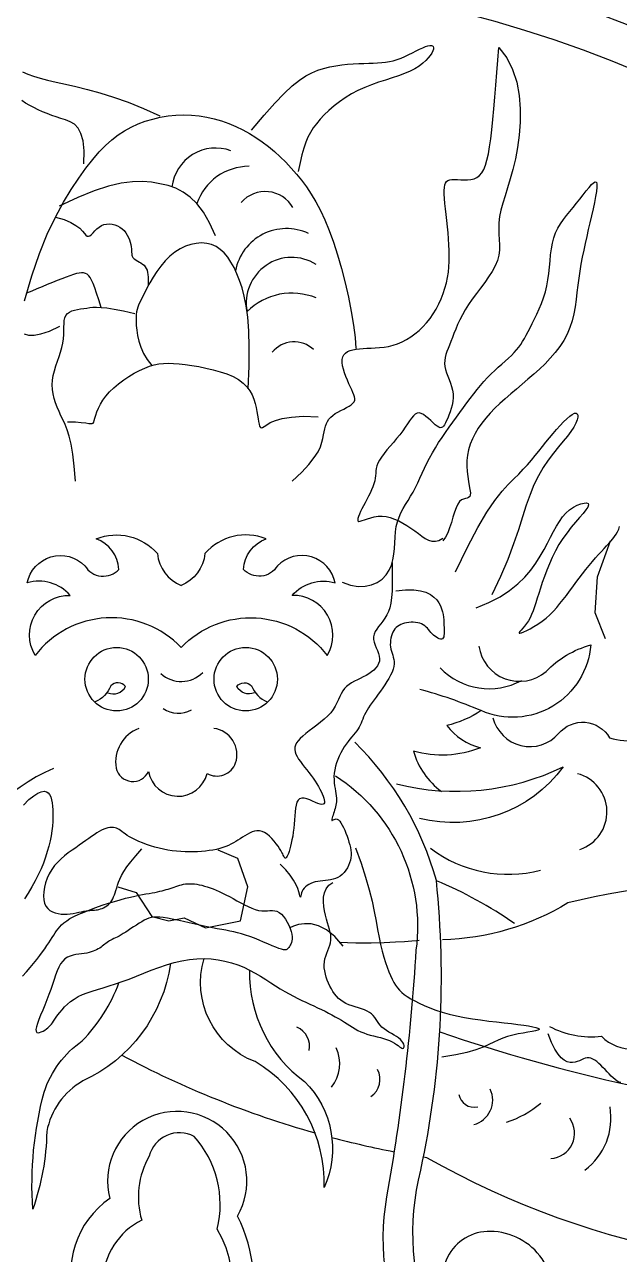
# Model space of a CAD drawing. Extents: x -66030 to 95157, y -13132 to 45879.
# Drawn here: x -13237.6 to -13056.8, y 3343.6 to 3717.2 of the extents above; entities that cross this region are included whole.
import ezdxf

# ---------------------------------------------------------------- set-up
doc = ezdxf.new("R2010")
doc.units = 0
doc.header["$LTSCALE"] = 100
doc.header["$MEASUREMENT"] = 0
doc.layers.add('3', color=11, linetype='CONTINUOUS')

msp = doc.modelspace()

# ---------------------------------------------------------------- linework, layer by layer
at = {"layer": '3'}
for points in [[(-13168.59, 3685.12), (-13164.77, 3689.66), (-13161.49, 3693.35), (-13158.67, 3696.28), (-13156.22, 3698.57), (-13154.06, 3700.31), (-13152.11, 3701.61), (-13150.29, 3702.57), (-13148.5, 3703.29), (-13146.69, 3703.86), (-13144.86, 3704.32), (-13143.02, 3704.67), (-13141.2, 3704.93), (-13139.41, 3705.11), (-13137.67, 3705.24), (-13136.01, 3705.33), (-13134.44, 3705.38), (-13132.97, 3705.43), (-13131.59, 3705.48), (-13130.29, 3705.54), (-13129.05, 3705.63), (-13127.86, 3705.76), (-13126.69, 3705.95), (-13125.53, 3706.22), (-13124.36, 3706.56), (-13123.17, 3707), (-13121.98, 3707.5), (-13120.8, 3708.05), (-13119.65, 3708.62), (-13118.55, 3709.17), (-13117.51, 3709.69), (-13116.57, 3710.13), (-13115.72, 3710.48), (-13115, 3710.72), (-13114.4, 3710.83), (-13113.93, 3710.83), (-13113.58, 3710.71), (-13113.36, 3710.49), (-13113.27, 3710.15), (-13113.32, 3709.71), (-13113.5, 3709.18), (-13113.81, 3708.54), (-13114.27, 3707.83), (-13114.88, 3707.06), (-13115.64, 3706.25), (-13116.57, 3705.42), (-13117.67, 3704.6), (-13118.96, 3703.79), (-13120.43, 3703.03), (-13122.1, 3702.32), (-13123.92, 3701.65), (-13125.87, 3701), (-13127.91, 3700.33), (-13130, 3699.64), (-13132.12, 3698.89), (-13134.22, 3698.07), (-13136.27, 3697.15), (-13138.24, 3696.11), (-13140.11, 3694.97), (-13141.88, 3693.74), (-13143.54, 3692.46), (-13145.08, 3691.13), (-13146.49, 3689.78), (-13147.77, 3688.42), (-13148.9, 3687.08), (-13149.88, 3685.77), (-13150.73, 3684.43), (-13151.48, 3683.01), (-13152.14, 3681.44), (-13152.75, 3679.68), (-13153.32, 3677.65), (-13153.88, 3675.3), (-13154.46, 3672.57)], [(-13156.23, 3578.46), (-13153.36, 3581.21), (-13151.16, 3583.59), (-13149.55, 3585.65), (-13148.41, 3587.43), (-13147.66, 3588.96), (-13147.2, 3590.29), (-13146.92, 3591.46), (-13146.74, 3592.52), (-13146.56, 3593.48), (-13146.36, 3594.37), (-13146.13, 3595.2), (-13145.85, 3595.96), (-13145.5, 3596.66), (-13145.07, 3597.31), (-13144.55, 3597.91), (-13143.92, 3598.46), (-13143.18, 3598.99), (-13142.36, 3599.48), (-13141.48, 3599.94), (-13140.6, 3600.39), (-13139.75, 3600.83), (-13138.97, 3601.26), (-13138.3, 3601.69), (-13137.77, 3602.13), (-13137.42, 3602.57), (-13137.23, 3603.05), (-13137.19, 3603.56), (-13137.28, 3604.12), (-13137.48, 3604.74), (-13137.77, 3605.43), (-13138.14, 3606.21), (-13138.56, 3607.09), (-13139.01, 3608.07), (-13139.48, 3609.14), (-13139.93, 3610.25), (-13140.34, 3611.37), (-13140.68, 3612.49), (-13140.93, 3613.56), (-13141.06, 3614.56), (-13141.04, 3615.46), (-13140.86, 3616.23), (-13140.52, 3616.87), (-13140.03, 3617.4), (-13139.41, 3617.83), (-13138.66, 3618.17), (-13137.81, 3618.42), (-13136.85, 3618.6), (-13135.81, 3618.73), (-13134.7, 3618.81), (-13133.52, 3618.86), (-13132.28, 3618.9), (-13131, 3618.96), (-13129.68, 3619.05), (-13128.34, 3619.21), (-13126.98, 3619.44), (-13125.6, 3619.77), (-13124.23, 3620.23), (-13122.87, 3620.8), (-13121.52, 3621.49), (-13120.2, 3622.29), (-13118.92, 3623.2), (-13117.69, 3624.22), (-13116.51, 3625.35), (-13115.39, 3626.57), (-13114.35, 3627.89), (-13113.39, 3629.3), (-13112.5, 3630.78), (-13111.7, 3632.31), (-13110.98, 3633.88), (-13110.35, 3635.49), (-13109.82, 3637.11), (-13109.38, 3638.73), (-13109.03, 3640.34), (-13108.78, 3641.95), (-13108.6, 3643.57), (-13108.51, 3645.2), (-13108.48, 3646.86), (-13108.51, 3648.55), (-13108.59, 3650.28), (-13108.72, 3652.07), (-13108.88, 3653.9), (-13109.07, 3655.77), (-13109.27, 3657.63), (-13109.47, 3659.45), (-13109.66, 3661.2), (-13109.82, 3662.84), (-13109.95, 3664.34), (-13110.03, 3665.66), (-13110.05, 3666.79), (-13109.99, 3667.72), (-13109.86, 3668.47), (-13109.64, 3669.06), (-13109.32, 3669.51), (-13108.89, 3669.82), (-13108.34, 3670.01), (-13107.67, 3670.11), (-13106.88, 3670.12), (-13105.97, 3670.08), (-13105, 3670.03), (-13103.98, 3669.99), (-13102.95, 3670.01), (-13101.93, 3670.13), (-13100.97, 3670.36), (-13100.08, 3670.76), (-13099.3, 3671.35), (-13098.62, 3672.16), (-13098.02, 3673.19), (-13097.5, 3674.48), (-13097.04, 3676.03), (-13096.62, 3677.87), (-13096.25, 3680), (-13095.9, 3682.46), (-13095.56, 3685.25), (-13095.23, 3688.32), (-13094.91, 3691.64), (-13094.6, 3695.15), (-13094.3, 3698.82), (-13094, 3702.58), (-13093.7, 3706.41), (-13093.41, 3710.24)], [(-13093.41, 3710.24), (-13091.01, 3707.07), (-13089.23, 3703.52), (-13088, 3699.7), (-13087.25, 3695.69), (-13086.91, 3691.6), (-13086.92, 3687.53), (-13087.21, 3683.57), (-13087.72, 3679.83), (-13088.37, 3676.37), (-13089.13, 3673.21), (-13089.94, 3670.31), (-13090.76, 3667.64), (-13091.54, 3665.19), (-13092.24, 3662.92), (-13092.82, 3660.81), (-13093.21, 3658.84), (-13093.41, 3656.98), (-13093.44, 3655.21), (-13093.39, 3653.52), (-13093.29, 3651.88), (-13093.23, 3650.28), (-13093.27, 3648.69), (-13093.46, 3647.11), (-13093.87, 3645.51), (-13094.54, 3643.87), (-13095.44, 3642.21), (-13096.52, 3640.53), (-13097.71, 3638.84), (-13098.98, 3637.15), (-13100.25, 3635.47), (-13101.49, 3633.81), (-13102.64, 3632.17), (-13103.64, 3630.57), (-13104.52, 3629.02), (-13105.29, 3627.51), (-13105.96, 3626.06), (-13106.54, 3624.67), (-13107.07, 3623.35), (-13107.55, 3622.1), (-13108, 3620.93), (-13108.43, 3619.84), (-13108.84, 3618.82), (-13109.2, 3617.86), (-13109.51, 3616.94), (-13109.74, 3616.04), (-13109.88, 3615.16), (-13109.92, 3614.26), (-13109.83, 3613.35), (-13109.62, 3612.4), (-13109.32, 3611.41), (-13108.94, 3610.4), (-13108.54, 3609.36), (-13108.14, 3608.29), (-13107.79, 3607.21), (-13107.51, 3606.1), (-13107.35, 3604.98), (-13107.32, 3603.85), (-13107.41, 3602.72), (-13107.61, 3601.61), (-13107.89, 3600.53), (-13108.22, 3599.51), (-13108.58, 3598.54), (-13108.95, 3597.66), (-13109.31, 3596.87), (-13109.64, 3596.19), (-13109.94, 3595.63), (-13110.24, 3595.2), (-13110.55, 3594.9), (-13110.89, 3594.74), (-13111.26, 3594.72), (-13111.69, 3594.87), (-13112.19, 3595.17), (-13112.77, 3595.64), (-13113.42, 3596.23), (-13114.11, 3596.88), (-13114.84, 3597.54), (-13115.58, 3598.16), (-13116.31, 3598.69), (-13117.02, 3599.06), (-13117.69, 3599.23), (-13118.3, 3599.15), (-13118.87, 3598.85), (-13119.42, 3598.34), (-13119.98, 3597.66), (-13120.56, 3596.83), (-13121.18, 3595.88), (-13121.88, 3594.84), (-13122.66, 3593.74), (-13123.54, 3592.59), (-13124.5, 3591.43), (-13125.49, 3590.26), (-13126.49, 3589.09), (-13127.44, 3587.96), (-13128.33, 3586.86), (-13129.1, 3585.82), (-13129.72, 3584.85), (-13130.18, 3583.95), (-13130.48, 3583.13), (-13130.68, 3582.35), (-13130.79, 3581.61), (-13130.86, 3580.88), (-13130.92, 3580.14), (-13131.01, 3579.38), (-13131.16, 3578.57), (-13131.41, 3577.71), (-13131.73, 3576.8), (-13132.13, 3575.85), (-13132.57, 3574.88), (-13133.05, 3573.89), (-13133.56, 3572.91), (-13134.07, 3571.94), (-13134.57, 3570.99), (-13135.04, 3570.08), (-13135.47, 3569.22), (-13135.84, 3568.44), (-13136.12, 3567.75), (-13136.3, 3567.17), (-13136.35, 3566.72), (-13136.26, 3566.42), (-13136.01, 3566.28), (-13135.57, 3566.32), (-13134.98, 3566.49), (-13134.23, 3566.76), (-13133.36, 3567.07), (-13132.37, 3567.38), (-13131.3, 3567.64), (-13130.15, 3567.82), (-13128.94, 3567.85), (-13127.7, 3567.71), (-13126.43, 3567.41), (-13125.15, 3566.97), (-13123.87, 3566.41), (-13122.6, 3565.75), (-13121.36, 3565.02), (-13120.15, 3564.23), (-13118.99, 3563.41), (-13117.89, 3562.58), (-13116.84, 3561.79), (-13115.81, 3561.11), (-13114.79, 3560.58), (-13113.77, 3560.27), (-13112.72, 3560.22), (-13111.63, 3560.51), (-13110.49, 3561.18)], [(-13238.21, 3702.84), (-13236.68, 3702.14), (-13234.93, 3701.5), (-13232.92, 3700.89), (-13230.64, 3700.3), (-13228.07, 3699.7), (-13225.19, 3699.06), (-13222, 3698.34), (-13218.5, 3697.49), (-13214.7, 3696.45), (-13210.59, 3695.18), (-13206.18, 3693.62), (-13201.47, 3691.72), (-13196.47, 3689.43)], [(-13219.63, 3674.92), (-13219.55, 3678.84), (-13219.85, 3681.87), (-13220.48, 3684.13), (-13221.38, 3685.76), (-13222.5, 3686.89), (-13223.77, 3687.66), (-13225.15, 3688.2), (-13226.57, 3688.65), (-13227.98, 3689.11), (-13229.38, 3689.61), (-13230.77, 3690.14), (-13232.13, 3690.71), (-13233.47, 3691.32), (-13234.77, 3691.96), (-13236.05, 3692.64), (-13237.3, 3693.36), (-13238.51, 3694.11)], [(-13237.68, 3633.28), (-13235.47, 3640.91), (-13233.14, 3647.63), (-13230.72, 3653.53), (-13228.27, 3658.69), (-13225.82, 3663.19), (-13223.43, 3667.11), (-13221.14, 3670.54), (-13218.97, 3673.55), (-13216.91, 3676.19), (-13214.94, 3678.48), (-13213.01, 3680.47), (-13211.11, 3682.18), (-13209.2, 3683.66), (-13207.25, 3684.93), (-13205.24, 3686.04), (-13203.13, 3687), (-13200.94, 3687.82), (-13198.68, 3688.5), (-13196.37, 3689.04), (-13194.02, 3689.43), (-13191.65, 3689.68), (-13189.28, 3689.76), (-13186.91, 3689.7), (-13184.57, 3689.47), (-13182.26, 3689.09), (-13179.98, 3688.57), (-13177.74, 3687.91), (-13175.54, 3687.13), (-13173.39, 3686.22), (-13171.29, 3685.2), (-13169.25, 3684.07), (-13167.27, 3682.85), (-13165.34, 3681.53), (-13163.48, 3680.12), (-13161.67, 3678.62), (-13159.92, 3677.03), (-13158.22, 3675.36), (-13156.58, 3673.61), (-13154.98, 3671.78), (-13153.44, 3669.88), (-13151.94, 3667.86), (-13150.48, 3665.69), (-13149.06, 3663.32), (-13147.68, 3660.72), (-13146.33, 3657.85), (-13145.02, 3654.67), (-13143.73, 3651.13), (-13142.47, 3647.23), (-13141.27, 3643.05), (-13140.15, 3638.71), (-13139.14, 3634.33), (-13138.29, 3630.03), (-13137.6, 3625.92), (-13137.13, 3622.11), (-13136.89, 3618.74)], [(-13179.59, 3652.96), (-13181.39, 3656.96), (-13183.27, 3660.21), (-13185.24, 3662.79), (-13187.29, 3664.8), (-13189.44, 3666.32), (-13191.68, 3667.44), (-13194.02, 3668.25), (-13196.47, 3668.84), (-13199.04, 3669.28), (-13201.8, 3669.51), (-13204.85, 3669.45), (-13208.25, 3669.02), (-13212.09, 3668.13), (-13216.45, 3666.72), (-13221.43, 3664.7), (-13227.09, 3661.98)], [(-13141.11, 3547.85), (-13138.55, 3546.94), (-13136.19, 3546.53), (-13134.04, 3546.56), (-13132.11, 3546.97), (-13130.4, 3547.73), (-13128.94, 3548.76), (-13127.73, 3550.02), (-13126.78, 3551.44), (-13126.1, 3552.99), (-13125.64, 3554.63), (-13125.36, 3556.33), (-13125.19, 3558.05), (-13125.08, 3559.78), (-13124.99, 3561.49), (-13124.85, 3563.14), (-13124.62, 3564.71), (-13124.26, 3566.18), (-13123.77, 3567.56), (-13123.18, 3568.87), (-13122.51, 3570.14), (-13121.79, 3571.38), (-13121.03, 3572.62), (-13120.27, 3573.88), (-13119.52, 3575.17), (-13118.8, 3576.52), (-13118.1, 3577.93), (-13117.41, 3579.38), (-13116.72, 3580.87), (-13116.01, 3582.4), (-13115.27, 3583.94), (-13114.48, 3585.5), (-13113.63, 3587.07), (-13112.71, 3588.64), (-13111.73, 3590.2), (-13110.7, 3591.76), (-13109.64, 3593.31), (-13108.55, 3594.85), (-13107.44, 3596.37), (-13106.34, 3597.88), (-13105.25, 3599.36), (-13104.18, 3600.82), (-13103.13, 3602.24), (-13102.1, 3603.64), (-13101.06, 3605), (-13100.03, 3606.31), (-13099, 3607.58), (-13097.95, 3608.79), (-13096.88, 3609.95), (-13095.79, 3611.05), (-13094.69, 3612.09), (-13093.6, 3613.08), (-13092.53, 3614.03), (-13091.49, 3614.95), (-13090.51, 3615.83), (-13089.6, 3616.69), (-13088.76, 3617.53), (-13088.02, 3618.36), (-13087.36, 3619.19), (-13086.76, 3620.04), (-13086.2, 3620.93), (-13085.65, 3621.86), (-13085.1, 3622.86), (-13084.53, 3623.94), (-13083.92, 3625.11), (-13083.26, 3626.39), (-13082.55, 3627.77), (-13081.83, 3629.25), (-13081.12, 3630.82), (-13080.44, 3632.46), (-13079.82, 3634.18), (-13079.27, 3635.96), (-13078.82, 3637.79), (-13078.48, 3639.68), (-13078.23, 3641.59), (-13078.04, 3643.51), (-13077.87, 3645.41), (-13077.69, 3647.27), (-13077.46, 3649.08), (-13077.15, 3650.81), (-13076.72, 3652.44), (-13076.16, 3653.95), (-13075.47, 3655.36), (-13074.68, 3656.69), (-13073.8, 3657.96), (-13072.84, 3659.2), (-13071.85, 3660.42), (-13070.82, 3661.64), (-13069.79, 3662.89), (-13068.77, 3664.18), (-13067.78, 3665.46), (-13066.85, 3666.66), (-13065.99, 3667.72), (-13065.24, 3668.57), (-13064.6, 3669.16), (-13064.1, 3669.43), (-13063.77, 3669.3), (-13063.61, 3668.74), (-13063.61, 3667.79), (-13063.76, 3666.49), (-13064.01, 3664.92), (-13064.36, 3663.13), (-13064.78, 3661.17), (-13065.24, 3659.12), (-13065.73, 3657.01), (-13066.22, 3654.91), (-13066.7, 3652.81), (-13067.18, 3650.72), (-13067.63, 3648.63), (-13068.06, 3646.53), (-13068.45, 3644.42), (-13068.82, 3642.29), (-13069.13, 3640.15), (-13069.41, 3637.98), (-13069.67, 3635.8), (-13069.94, 3633.62), (-13070.26, 3631.45), (-13070.66, 3629.31), (-13071.18, 3627.2), (-13071.83, 3625.15), (-13072.67, 3623.15), (-13073.7, 3621.23), (-13074.91, 3619.37), (-13076.29, 3617.58), (-13077.79, 3615.85), (-13079.39, 3614.17), (-13081.08, 3612.54), (-13082.81, 3610.96), (-13084.58, 3609.42), (-13086.34, 3607.92), (-13088.09, 3606.45), (-13089.81, 3604.99), (-13091.48, 3603.54), (-13093.09, 3602.09), (-13094.62, 3600.64), (-13096.07, 3599.16), (-13097.4, 3597.66), (-13098.61, 3596.12), (-13099.7, 3594.55), (-13100.65, 3592.95), (-13101.46, 3591.33), (-13102.12, 3589.7), (-13102.63, 3588.04), (-13102.98, 3586.38), (-13103.16, 3584.72), (-13103.18, 3583.05), (-13103.07, 3581.43), (-13102.87, 3579.87), (-13102.64, 3578.41), (-13102.4, 3577.08), (-13102.2, 3575.93), (-13102.09, 3574.97), (-13102.11, 3574.26), (-13102.29, 3573.79), (-13102.61, 3573.52), (-13103.05, 3573.35), (-13103.57, 3573.23), (-13104.14, 3573.06), (-13104.74, 3572.77), (-13105.34, 3572.28), (-13105.91, 3571.51), (-13106.42, 3570.42), (-13106.9, 3569.06), (-13107.37, 3567.52), (-13107.85, 3565.91), (-13108.38, 3564.29), (-13108.98, 3562.78), (-13109.67, 3561.45), (-13110.49, 3560.4)], [(-13228.27, 3658.69), (-13225.64, 3657.94), (-13223.59, 3657.09), (-13222.03, 3656.18), (-13220.87, 3655.29), (-13220.04, 3654.45), (-13219.43, 3653.74), (-13218.98, 3653.2), (-13218.58, 3652.89), (-13218.18, 3652.86), (-13217.74, 3653.05), (-13217.28, 3653.43), (-13216.77, 3653.93), (-13216.22, 3654.5), (-13215.62, 3655.09), (-13214.97, 3655.64), (-13214.27, 3656.1), (-13213.5, 3656.42), (-13212.69, 3656.6), (-13211.86, 3656.65), (-13211.03, 3656.57), (-13210.2, 3656.38), (-13209.41, 3656.08), (-13208.66, 3655.68), (-13207.98, 3655.18), (-13207.39, 3654.6), (-13206.87, 3653.96), (-13206.44, 3653.26), (-13206.07, 3652.53), (-13205.77, 3651.8), (-13205.54, 3651.06), (-13205.36, 3650.36), (-13205.24, 3649.69), (-13205.16, 3649.08), (-13205.11, 3648.53), (-13205.08, 3648.03), (-13205.04, 3647.58), (-13204.97, 3647.17), (-13204.87, 3646.8), (-13204.7, 3646.47), (-13204.45, 3646.16), (-13204.11, 3645.88), (-13203.7, 3645.61), (-13203.23, 3645.34), (-13202.73, 3645.06), (-13202.23, 3644.76), (-13201.75, 3644.42), (-13201.3, 3644.05), (-13200.92, 3643.61), (-13200.61, 3643.11), (-13200.39, 3642.55), (-13200.22, 3641.92), (-13200.12, 3641.23), (-13200.05, 3640.48), (-13200.02, 3639.67), (-13200, 3638.81), (-13200, 3637.89)], [(-13169.61, 3606.54), (-13169.35, 3613.39), (-13169.3, 3619.21), (-13169.45, 3624.12), (-13169.77, 3628.26), (-13170.23, 3631.73), (-13170.82, 3634.67), (-13171.5, 3637.19), (-13172.26, 3639.43), (-13173.07, 3641.48), (-13173.94, 3643.35), (-13174.87, 3645.04), (-13175.87, 3646.53), (-13176.96, 3647.82), (-13178.13, 3648.89), (-13179.39, 3649.73), (-13180.76, 3650.34), (-13182.24, 3650.71), (-13183.8, 3650.84), (-13185.41, 3650.73), (-13187.06, 3650.39), (-13188.72, 3649.83), (-13190.35, 3649.04), (-13191.94, 3648.03), (-13193.46, 3646.81), (-13194.88, 3645.4), (-13196.2, 3643.82), (-13197.42, 3642.15), (-13198.53, 3640.44), (-13199.54, 3638.74), (-13200.43, 3637.11), (-13201.21, 3635.6), (-13201.87, 3634.27), (-13202.41, 3633.15), (-13202.84, 3632.21), (-13203.18, 3631.39), (-13203.42, 3630.63), (-13203.59, 3629.88), (-13203.69, 3629.07), (-13203.72, 3628.16), (-13203.71, 3627.09), (-13203.66, 3625.8), (-13203.52, 3624.34), (-13203.27, 3622.72), (-13202.87, 3620.98), (-13202.27, 3619.17), (-13201.44, 3617.31), (-13200.33, 3615.45), (-13198.91, 3613.61)], [(-13214.34, 3631.27), (-13215.09, 3633.61), (-13215.73, 3635.58), (-13216.28, 3637.19), (-13216.78, 3638.5), (-13217.23, 3639.53), (-13217.67, 3640.32), (-13218.11, 3640.91), (-13218.58, 3641.32), (-13219.1, 3641.6), (-13219.68, 3641.75), (-13220.33, 3641.78), (-13221.05, 3641.71), (-13221.87, 3641.53), (-13222.8, 3641.26), (-13223.84, 3640.9), (-13225, 3640.47), (-13226.29, 3639.98), (-13227.69, 3639.42), (-13229.17, 3638.83), (-13230.72, 3638.2), (-13232.3, 3637.55), (-13233.89, 3636.89), (-13235.47, 3636.23), (-13237.01, 3635.6)], [(-13222.18, 3578.46), (-13222.53, 3583.01), (-13222.97, 3586.71), (-13223.48, 3589.71), (-13224.06, 3592.12), (-13224.67, 3594.07), (-13225.3, 3595.67), (-13225.94, 3597.05), (-13226.57, 3598.33), (-13227.16, 3599.62), (-13227.71, 3600.93), (-13228.2, 3602.26), (-13228.6, 3603.61), (-13228.92, 3604.98), (-13229.12, 3606.37), (-13229.19, 3607.77), (-13229.12, 3609.18), (-13228.9, 3610.61), (-13228.55, 3612.04), (-13228.13, 3613.48), (-13227.65, 3614.9), (-13227.16, 3616.32), (-13226.69, 3617.72), (-13226.28, 3619.09), (-13225.98, 3620.43), (-13225.79, 3621.73), (-13225.71, 3622.99), (-13225.68, 3624.18), (-13225.67, 3625.3), (-13225.64, 3626.33), (-13225.55, 3627.27), (-13225.38, 3628.09), (-13225.06, 3628.8), (-13224.59, 3629.37), (-13223.97, 3629.82), (-13223.23, 3630.18), (-13222.4, 3630.45), (-13221.51, 3630.66), (-13220.58, 3630.83), (-13219.64, 3630.96), (-13218.71, 3631.08), (-13217.81, 3631.2), (-13216.85, 3631.3), (-13215.73, 3631.33), (-13214.34, 3631.27), (-13212.59, 3631.09), (-13210.37, 3630.74), (-13207.58, 3630.21), (-13204.12, 3629.45)], [(-13237.72, 3623.25), (-13236.41, 3622.88), (-13234.76, 3622.84), (-13232.68, 3623.21), (-13230.09, 3624.08), (-13226.89, 3625.53)], [(-13224.54, 3596.5), (-13222.19, 3596.46), (-13220.38, 3596.34), (-13219.05, 3596.19), (-13218.1, 3596.05), (-13217.46, 3595.97), (-13217.06, 3595.98), (-13216.8, 3596.12), (-13216.62, 3596.44), (-13216.44, 3596.96), (-13216.23, 3597.66), (-13215.96, 3598.53), (-13215.61, 3599.53), (-13215.16, 3600.64), (-13214.57, 3601.83), (-13213.82, 3603.08), (-13212.89, 3604.35), (-13211.76, 3605.62), (-13210.46, 3606.87), (-13209.03, 3608.08), (-13207.49, 3609.23), (-13205.9, 3610.31), (-13204.28, 3611.28), (-13202.67, 3612.13), (-13201.11, 3612.85), (-13199.63, 3613.41), (-13198.2, 3613.82), (-13196.78, 3614.1), (-13195.36, 3614.25), (-13193.88, 3614.3), (-13192.32, 3614.24), (-13190.64, 3614.1), (-13188.81, 3613.89), (-13186.82, 3613.61), (-13184.69, 3613.27), (-13182.5, 3612.85), (-13180.31, 3612.34), (-13178.16, 3611.74), (-13176.11, 3611.04), (-13174.24, 3610.24), (-13172.58, 3609.32), (-13171.2, 3608.28), (-13170.07, 3607.14), (-13169.16, 3605.93), (-13168.45, 3604.67), (-13167.9, 3603.39), (-13167.49, 3602.11), (-13167.18, 3600.85), (-13166.96, 3599.64), (-13166.78, 3598.51), (-13166.64, 3597.47), (-13166.5, 3596.56), (-13166.35, 3595.79), (-13166.17, 3595.2), (-13165.94, 3594.82), (-13165.65, 3594.65), (-13165.26, 3594.74), (-13164.74, 3595.08), (-13164, 3595.62), (-13162.92, 3596.26), (-13161.38, 3596.92), (-13159.27, 3597.52), (-13156.48, 3597.97), (-13152.88, 3598.18), (-13148.37, 3598.07)], [(-13106.56, 3550.99), (-13102.97, 3558.41), (-13099.8, 3564.36), (-13097.03, 3569.03), (-13094.6, 3572.64), (-13092.46, 3575.4), (-13090.58, 3577.51), (-13088.9, 3579.2), (-13087.39, 3580.66), (-13086, 3582.08), (-13084.7, 3583.48), (-13083.49, 3584.87), (-13082.34, 3586.25), (-13081.24, 3587.62), (-13080.17, 3588.97), (-13079.1, 3590.31), (-13078.03, 3591.64), (-13076.94, 3592.96), (-13075.85, 3594.22), (-13074.78, 3595.42), (-13073.75, 3596.5), (-13072.77, 3597.44), (-13071.89, 3598.21), (-13071.1, 3598.77), (-13070.44, 3599.1), (-13069.93, 3599.16), (-13069.57, 3598.97), (-13069.39, 3598.55), (-13069.4, 3597.92), (-13069.59, 3597.09), (-13070, 3596.08), (-13070.63, 3594.91), (-13071.49, 3593.61), (-13072.58, 3592.17), (-13073.87, 3590.59), (-13075.3, 3588.87), (-13076.82, 3586.97), (-13078.38, 3584.89), (-13079.92, 3582.61), (-13081.39, 3580.12), (-13082.74, 3577.39), (-13083.95, 3574.42), (-13085.08, 3571.17), (-13086.23, 3567.61), (-13087.49, 3563.7), (-13088.96, 3559.41), (-13090.73, 3554.71), (-13092.9, 3549.56), (-13095.57, 3543.93)], [(-13100.28, 3540), (-13096.43, 3541.58), (-13093.07, 3543.34), (-13090.18, 3545.24), (-13087.69, 3547.26), (-13085.56, 3549.35), (-13083.74, 3551.48), (-13082.19, 3553.6), (-13080.85, 3555.69), (-13079.67, 3557.71), (-13078.63, 3559.65), (-13077.67, 3561.48), (-13076.78, 3563.21), (-13075.91, 3564.81), (-13075.02, 3566.28), (-13074.08, 3567.6), (-13073.06, 3568.77), (-13071.93, 3569.76), (-13070.74, 3570.57), (-13069.56, 3571.19), (-13068.46, 3571.63), (-13067.5, 3571.85), (-13066.75, 3571.87), (-13066.27, 3571.67), (-13066.12, 3571.25), (-13066.36, 3570.6), (-13066.95, 3569.73), (-13067.8, 3568.67), (-13068.87, 3567.43), (-13070.09, 3566.03), (-13071.39, 3564.48), (-13072.7, 3562.82), (-13073.98, 3561.05), (-13075.15, 3559.2), (-13076.22, 3557.29), (-13077.19, 3555.34), (-13078.06, 3553.39), (-13078.86, 3551.45), (-13079.57, 3549.56), (-13080.21, 3547.74), (-13080.78, 3546.02), (-13081.29, 3544.41), (-13081.76, 3542.92), (-13082.19, 3541.54), (-13082.61, 3540.27), (-13083.03, 3539.09), (-13083.47, 3538), (-13083.93, 3537), (-13084.44, 3536.08), (-13085.01, 3535.24), (-13085.59, 3534.48), (-13086.15, 3533.81), (-13086.64, 3533.25), (-13087.02, 3532.81), (-13087.24, 3532.5), (-13087.27, 3532.32), (-13087.06, 3532.29), (-13086.58, 3532.42), (-13085.87, 3532.69), (-13084.96, 3533.11), (-13083.9, 3533.65), (-13082.74, 3534.3), (-13081.52, 3535.07), (-13080.29, 3535.92), (-13079.08, 3536.87), (-13077.94, 3537.88), (-13076.85, 3538.96), (-13075.82, 3540.1), (-13074.83, 3541.29), (-13073.85, 3542.53), (-13072.9, 3543.8), (-13071.94, 3545.09), (-13070.97, 3546.41), (-13069.97, 3547.74), (-13068.97, 3549.06), (-13067.95, 3550.37), (-13066.94, 3551.66), (-13065.94, 3552.89), (-13064.97, 3554.08), (-13064.02, 3555.19), (-13063.11, 3556.22), (-13062.25, 3557.15), (-13061.45, 3558), (-13060.69, 3558.79), (-13059.99, 3559.53), (-13059.34, 3560.24), (-13058.75, 3560.94), (-13058.22, 3561.64), (-13057.75, 3562.36), (-13057.34, 3563.11), (-13056.99, 3563.89), (-13056.69, 3564.68)], [(-13061.02, 3530.59), (-13064.16, 3538.44), (-13063.38, 3549.42), (-13059.45, 3560.4)], [(-13125.87, 3553.81), (-13125.81, 3550.39), (-13125.82, 3547.51), (-13125.9, 3545.1), (-13126.05, 3543.1), (-13126.28, 3541.44), (-13126.59, 3540.05), (-13126.99, 3538.88), (-13127.48, 3537.84), (-13128.06, 3536.88), (-13128.69, 3535.99), (-13129.34, 3535.14), (-13129.97, 3534.33), (-13130.55, 3533.54), (-13131.03, 3532.77), (-13131.38, 3531.99), (-13131.56, 3531.2), (-13131.54, 3530.38), (-13131.37, 3529.55), (-13131.08, 3528.7), (-13130.73, 3527.85), (-13130.37, 3527.01), (-13130.05, 3526.17), (-13129.81, 3525.35), (-13129.7, 3524.56), (-13129.76, 3523.8), (-13129.98, 3523.08), (-13130.35, 3522.39), (-13130.85, 3521.73), (-13131.46, 3521.11), (-13132.16, 3520.53), (-13132.94, 3519.99), (-13133.77, 3519.49), (-13134.65, 3519.03), (-13135.54, 3518.59), (-13136.44, 3518.15), (-13137.33, 3517.71), (-13138.18, 3517.24), (-13138.98, 3516.72), (-13139.7, 3516.15), (-13140.34, 3515.49), (-13140.89, 3514.75), (-13141.36, 3513.93), (-13141.79, 3513.05), (-13142.21, 3512.11), (-13142.67, 3511.14), (-13143.19, 3510.14), (-13143.81, 3509.14), (-13144.56, 3508.14), (-13145.47, 3507.16), (-13146.5, 3506.2), (-13147.62, 3505.27), (-13148.79, 3504.37), (-13149.95, 3503.49), (-13151.08, 3502.65), (-13152.13, 3501.84), (-13153.06, 3501.07), (-13153.84, 3500.34), (-13154.46, 3499.64), (-13154.93, 3498.96), (-13155.25, 3498.3), (-13155.43, 3497.64), (-13155.47, 3496.97), (-13155.37, 3496.28), (-13155.14, 3495.58), (-13154.78, 3494.84), (-13154.32, 3494.07), (-13153.77, 3493.28), (-13153.16, 3492.46), (-13152.51, 3491.63), (-13151.83, 3490.79), (-13151.15, 3489.94), (-13150.49, 3489.08), (-13149.87, 3488.23), (-13149.29, 3487.38), (-13148.75, 3486.54), (-13148.27, 3485.73), (-13147.83, 3484.94), (-13147.45, 3484.18), (-13147.12, 3483.47), (-13146.85, 3482.8), (-13146.64, 3482.18), (-13146.5, 3481.64), (-13146.44, 3481.16), (-13146.48, 3480.78), (-13146.62, 3480.5), (-13146.88, 3480.33), (-13147.26, 3480.28), (-13147.78, 3480.37), (-13148.43, 3480.6), (-13149.2, 3480.92), (-13150.04, 3481.29), (-13150.91, 3481.65), (-13151.78, 3481.95), (-13152.61, 3482.15), (-13153.36, 3482.19), (-13153.99, 3482.01), (-13154.48, 3481.59), (-13154.84, 3480.95), (-13155.1, 3480.11), (-13155.27, 3479.12), (-13155.39, 3478.01), (-13155.47, 3476.81), (-13155.55, 3475.57), (-13155.64, 3474.3), (-13155.76, 3473.06), (-13155.92, 3471.85), (-13156.11, 3470.68), (-13156.32, 3469.57), (-13156.54, 3468.54), (-13156.76, 3467.6), (-13156.99, 3466.75), (-13157.21, 3466.02), (-13157.42, 3465.42), (-13157.61, 3464.93), (-13157.79, 3464.55), (-13157.96, 3464.27), (-13158.11, 3464.09), (-13158.25, 3464), (-13158.38, 3463.98), (-13158.5, 3464.02), (-13158.6, 3464.14), (-13158.7, 3464.31), (-13158.82, 3464.55), (-13158.96, 3464.86), (-13159.14, 3465.25), (-13159.38, 3465.71), (-13159.68, 3466.25), (-13160.07, 3466.88), (-13160.54, 3467.59), (-13161.1, 3468.35), (-13161.72, 3469.12), (-13162.4, 3469.89), (-13163.12, 3470.6), (-13163.88, 3471.23), (-13164.65, 3471.74), (-13165.43, 3472.09), (-13166.2, 3472.27), (-13166.97, 3472.28), (-13167.72, 3472.16), (-13168.47, 3471.92), (-13169.21, 3471.59), (-13169.94, 3471.2), (-13170.65, 3470.76), (-13171.36, 3470.31), (-13172.05, 3469.85), (-13172.74, 3469.41), (-13173.43, 3468.99), (-13174.14, 3468.57), (-13174.88, 3468.18), (-13175.66, 3467.82), (-13176.48, 3467.48), (-13177.36, 3467.17), (-13178.3, 3466.89), (-13179.31, 3466.64), (-13180.37, 3466.43), (-13181.48, 3466.25), (-13182.63, 3466.11), (-13183.82, 3466), (-13185.04, 3465.92), (-13186.29, 3465.88), (-13187.56, 3465.87), (-13188.85, 3465.9), (-13190.15, 3465.96), (-13191.46, 3466.07), (-13192.77, 3466.22), (-13194.09, 3466.41), (-13195.41, 3466.66), (-13196.73, 3466.95), (-13198.03, 3467.3), (-13199.32, 3467.69), (-13200.57, 3468.11), (-13201.76, 3468.57), (-13202.89, 3469.03), (-13203.94, 3469.51), (-13204.89, 3469.99), (-13205.73, 3470.45), (-13206.45, 3470.89), (-13207.06, 3471.31), (-13207.58, 3471.7), (-13208.04, 3472.06), (-13208.46, 3472.39), (-13208.85, 3472.67), (-13209.25, 3472.9), (-13209.66, 3473.09), (-13210.11, 3473.22), (-13210.6, 3473.3), (-13211.12, 3473.32), (-13211.68, 3473.28), (-13212.27, 3473.17), (-13212.9, 3473), (-13213.55, 3472.76), (-13214.23, 3472.45), (-13214.94, 3472.06), (-13215.69, 3471.61), (-13216.46, 3471.1), (-13217.28, 3470.54), (-13218.14, 3469.93), (-13219.05, 3469.28), (-13220.01, 3468.59), (-13221.02, 3467.88), (-13222.09, 3467.14), (-13223.2, 3466.38), (-13224.33, 3465.57), (-13225.44, 3464.71), (-13226.53, 3463.79), (-13227.56, 3462.79), (-13228.52, 3461.71), (-13229.38, 3460.53), (-13230.13, 3459.25), (-13230.74, 3457.9), (-13231.23, 3456.51), (-13231.58, 3455.12), (-13231.79, 3453.76), (-13231.85, 3452.48), (-13231.77, 3451.29), (-13231.53, 3450.25), (-13231.13, 3449.37), (-13230.59, 3448.65), (-13229.93, 3448.08), (-13229.18, 3447.64), (-13228.34, 3447.32), (-13227.46, 3447.11), (-13226.53, 3447), (-13225.6, 3446.96), (-13224.66, 3446.99), (-13223.74, 3447.08), (-13222.85, 3447.2), (-13221.98, 3447.36), (-13221.15, 3447.52), (-13220.36, 3447.69), (-13219.62, 3447.84), (-13218.95, 3447.96), (-13218.34, 3448.05), (-13217.78, 3448.11), (-13217.27, 3448.15), (-13216.8, 3448.18), (-13216.34, 3448.2), (-13215.9, 3448.24), (-13215.47, 3448.3), (-13215.02, 3448.39), (-13214.56, 3448.52), (-13214.08, 3448.69), (-13213.6, 3448.9), (-13213.13, 3449.15), (-13212.66, 3449.45), (-13212.23, 3449.79), (-13211.82, 3450.17), (-13211.45, 3450.6), (-13211.12, 3451.08), (-13210.83, 3451.61), (-13210.57, 3452.18), (-13210.33, 3452.8), (-13210.09, 3453.47), (-13209.85, 3454.19), (-13209.61, 3454.96), (-13209.34, 3455.78), (-13209.03, 3456.65), (-13208.65, 3457.61), (-13208.14, 3458.68), (-13207.45, 3459.89), (-13206.53, 3461.28), (-13205.34, 3462.87), (-13203.83, 3464.7), (-13201.94, 3466.81)], [(-13124.77, 3545.19), (-13121.8, 3545.5), (-13119.32, 3545.49), (-13117.26, 3545.22), (-13115.58, 3544.73), (-13114.23, 3544.06), (-13113.16, 3543.26), (-13112.33, 3542.39), (-13111.69, 3541.48), (-13111.19, 3540.58), (-13110.82, 3539.69), (-13110.55, 3538.82), (-13110.37, 3537.96), (-13110.25, 3537.13), (-13110.18, 3536.32), (-13110.14, 3535.53), (-13110.12, 3534.77), (-13110.09, 3534.03), (-13110.06, 3533.34), (-13110.05, 3532.69), (-13110.06, 3532.11), (-13110.11, 3531.6), (-13110.2, 3531.17), (-13110.34, 3530.85), (-13110.55, 3530.63), (-13110.82, 3530.53), (-13111.16, 3530.53), (-13111.54, 3530.63), (-13111.96, 3530.82), (-13112.39, 3531.07), (-13112.84, 3531.38), (-13113.27, 3531.74), (-13113.69, 3532.13), (-13114.08, 3532.54), (-13114.44, 3532.96), (-13114.8, 3533.38), (-13115.16, 3533.79), (-13115.54, 3534.18), (-13115.95, 3534.54), (-13116.4, 3534.86), (-13116.91, 3535.12), (-13117.47, 3535.34), (-13118.09, 3535.49), (-13118.75, 3535.59), (-13119.43, 3535.63), (-13120.13, 3535.63), (-13120.82, 3535.58), (-13121.49, 3535.48), (-13122.12, 3535.34), (-13122.72, 3535.16), (-13123.26, 3534.94), (-13123.76, 3534.67), (-13124.22, 3534.36), (-13124.64, 3534), (-13125.01, 3533.59), (-13125.34, 3533.14), (-13125.62, 3532.63), (-13125.87, 3532.07), (-13126.08, 3531.46), (-13126.24, 3530.82), (-13126.35, 3530.16), (-13126.41, 3529.49), (-13126.42, 3528.81), (-13126.37, 3528.14), (-13126.27, 3527.49), (-13126.11, 3526.86), (-13125.91, 3526.24), (-13125.7, 3525.63), (-13125.51, 3525.01), (-13125.35, 3524.36), (-13125.25, 3523.69), (-13125.24, 3522.98), (-13125.34, 3522.2), (-13125.56, 3521.37), (-13125.9, 3520.48), (-13126.34, 3519.55), (-13126.87, 3518.59), (-13127.45, 3517.61), (-13128.08, 3516.63), (-13128.74, 3515.66), (-13129.41, 3514.71), (-13130.08, 3513.79), (-13130.73, 3512.9), (-13131.36, 3512.04), (-13131.96, 3511.22), (-13132.52, 3510.42), (-13133.04, 3509.66), (-13133.51, 3508.92), (-13133.91, 3508.21), (-13134.26, 3507.53), (-13134.55, 3506.87), (-13134.81, 3506.23), (-13135.06, 3505.61), (-13135.3, 3505), (-13135.56, 3504.4), (-13135.86, 3503.8), (-13136.2, 3503.22), (-13136.61, 3502.62), (-13137.07, 3502.03), (-13137.58, 3501.41), (-13138.12, 3500.77), (-13138.69, 3500.1), (-13139.27, 3499.38), (-13139.85, 3498.61), (-13140.42, 3497.79), (-13140.97, 3496.9), (-13141.49, 3495.96), (-13141.97, 3494.97), (-13142.41, 3493.95), (-13142.79, 3492.91), (-13143.1, 3491.87), (-13143.34, 3490.82), (-13143.49, 3489.79), (-13143.55, 3488.79), (-13143.54, 3487.82), (-13143.47, 3486.88), (-13143.36, 3485.98), (-13143.22, 3485.13), (-13143.08, 3484.32), (-13142.95, 3483.57), (-13142.85, 3482.87), (-13142.79, 3482.23), (-13142.77, 3481.64), (-13142.8, 3481.09), (-13142.85, 3480.57), (-13142.94, 3480.07), (-13143.06, 3479.58), (-13143.19, 3479.09), (-13143.35, 3478.59), (-13143.51, 3478.07), (-13143.68, 3477.55), (-13143.84, 3477.05), (-13143.99, 3476.59), (-13144.11, 3476.18), (-13144.19, 3475.84), (-13144.23, 3475.59), (-13144.2, 3475.45), (-13144.12, 3475.42), (-13143.97, 3475.49), (-13143.77, 3475.6), (-13143.52, 3475.73), (-13143.24, 3475.83), (-13142.92, 3475.87), (-13142.57, 3475.8), (-13142.2, 3475.59), (-13141.82, 3475.21), (-13141.43, 3474.67), (-13141.04, 3474.01), (-13140.66, 3473.25), (-13140.28, 3472.42), (-13139.92, 3471.53), (-13139.58, 3470.63), (-13139.27, 3469.73), (-13139, 3468.87), (-13138.76, 3468.03), (-13138.57, 3467.21), (-13138.43, 3466.42), (-13138.36, 3465.63), (-13138.35, 3464.86), (-13138.41, 3464.08), (-13138.56, 3463.31), (-13138.79, 3462.53), (-13139.1, 3461.76), (-13139.49, 3461.02), (-13139.94, 3460.3), (-13140.46, 3459.64), (-13141.04, 3459.04), (-13141.67, 3458.52), (-13142.35, 3458.1), (-13143.06, 3457.77), (-13143.81, 3457.54), (-13144.58, 3457.37), (-13145.36, 3457.25), (-13146.16, 3457.16), (-13146.95, 3457.09), (-13147.73, 3457), (-13148.49, 3456.89), (-13149.23, 3456.73), (-13149.93, 3456.53), (-13150.59, 3456.28), (-13151.2, 3455.98), (-13151.75, 3455.65), (-13152.24, 3455.27), (-13152.66, 3454.85), (-13152.99, 3454.39), (-13153.25, 3453.89), (-13153.43, 3453.39), (-13153.56, 3452.93), (-13153.64, 3452.54), (-13153.7, 3452.26), (-13153.75, 3452.13), (-13153.81, 3452.18), (-13153.89, 3452.46), (-13154.01, 3452.99), (-13154.21, 3453.75), (-13154.55, 3454.74), (-13155.07, 3455.91), (-13155.82, 3457.26), (-13156.85, 3458.75), (-13158.2, 3460.37), (-13159.92, 3462.1)], [(-13237.96, 3480.05), (-13236.31, 3481.75), (-13234.85, 3482.93), (-13233.6, 3483.7), (-13232.54, 3484.13), (-13231.68, 3484.27), (-13230.99, 3484.15), (-13230.44, 3483.8), (-13230.01, 3483.26), (-13229.69, 3482.55), (-13229.45, 3481.72), (-13229.27, 3480.78), (-13229.14, 3479.77), (-13229.04, 3478.69), (-13229, 3477.55), (-13229, 3476.33), (-13229.06, 3475.05), (-13229.17, 3473.7), (-13229.35, 3472.28), (-13229.59, 3470.79), (-13229.89, 3469.24), (-13230.28, 3467.62), (-13230.74, 3465.95), (-13231.28, 3464.24), (-13231.91, 3462.48), (-13232.63, 3460.7), (-13233.45, 3458.89), (-13234.38, 3457.06), (-13235.4, 3455.22), (-13236.51, 3453.38), (-13237.67, 3451.56)], [(-13136.99, 3467.15), (-13135.29, 3462.46), (-13133.93, 3458.21), (-13132.85, 3454.35), (-13131.99, 3450.87), (-13131.32, 3447.71), (-13130.77, 3444.85), (-13130.3, 3442.26), (-13129.85, 3439.89), (-13129.39, 3437.72), (-13128.91, 3435.74), (-13128.41, 3433.93), (-13127.9, 3432.29), (-13127.39, 3430.81), (-13126.87, 3429.47), (-13126.35, 3428.27), (-13125.84, 3427.19), (-13125.33, 3426.23), (-13124.82, 3425.37), (-13124.26, 3424.59), (-13123.65, 3423.88), (-13122.97, 3423.2), (-13122.18, 3422.56), (-13121.27, 3421.91), (-13120.22, 3421.26), (-13119, 3420.59), (-13117.63, 3419.89), (-13116.09, 3419.2), (-13114.41, 3418.51), (-13112.58, 3417.83), (-13110.61, 3417.19), (-13108.5, 3416.6), (-13106.26, 3416.06), (-13103.9, 3415.59), (-13101.46, 3415.17), (-13098.98, 3414.81), (-13096.51, 3414.49), (-13094.09, 3414.2), (-13091.77, 3413.94), (-13089.6, 3413.69), (-13087.61, 3413.46), (-13085.86, 3413.22), (-13084.36, 3412.99), (-13083.12, 3412.76), (-13082.17, 3412.53), (-13081.52, 3412.31), (-13081.2, 3412.1), (-13081.21, 3411.89), (-13081.57, 3411.69), (-13082.29, 3411.5), (-13083.32, 3411.3), (-13084.59, 3411.09), (-13086.03, 3410.84), (-13087.58, 3410.56), (-13089.18, 3410.21), (-13090.76, 3409.8), (-13092.25, 3409.3), (-13093.62, 3408.7), (-13094.98, 3408.03), (-13096.47, 3407.31), (-13098.23, 3406.54), (-13100.4, 3405.75), (-13103.11, 3404.96), (-13106.51, 3404.2), (-13110.74, 3403.47)], [(-13209.23, 3455.24), (-13203.66, 3453.53), (-13198.94, 3446.25), (-13193.8, 3444.96), (-13189.08, 3445.82), (-13182.65, 3442.82), (-13171.93, 3444.96), (-13169.79, 3455.24), (-13172.79, 3463.81), (-13178.79, 3466.38)], [(-13238.23, 3428.15), (-13237.08, 3429.42), (-13235.97, 3430.7), (-13234.92, 3431.97), (-13233.93, 3433.2), (-13233.02, 3434.37), (-13232.21, 3435.46), (-13231.48, 3436.47), (-13230.83, 3437.41), (-13230.25, 3438.28), (-13229.72, 3439.09), (-13229.23, 3439.85), (-13228.77, 3440.56), (-13228.34, 3441.24), (-13227.91, 3441.89), (-13227.45, 3442.52), (-13226.95, 3443.13), (-13226.37, 3443.74), (-13225.67, 3444.34), (-13224.83, 3444.96), (-13223.82, 3445.59), (-13222.61, 3446.24), (-13221.17, 3446.91), (-13219.55, 3447.6), (-13217.78, 3448.3), (-13215.93, 3448.98), (-13214.03, 3449.64), (-13212.13, 3450.26), (-13210.29, 3450.83), (-13208.54, 3451.33), (-13206.94, 3451.77), (-13205.46, 3452.13), (-13204.12, 3452.43), (-13202.88, 3452.69), (-13201.75, 3452.9), (-13200.71, 3453.09), (-13199.75, 3453.26), (-13198.86, 3453.42), (-13198.03, 3453.57), (-13197.25, 3453.73), (-13196.52, 3453.89), (-13195.82, 3454.05), (-13195.17, 3454.22), (-13194.54, 3454.4), (-13193.93, 3454.58), (-13193.34, 3454.77), (-13192.76, 3454.97), (-13192.18, 3455.17), (-13191.61, 3455.37), (-13191.03, 3455.56), (-13190.45, 3455.74), (-13189.87, 3455.9), (-13189.27, 3456.02), (-13188.65, 3456.12), (-13188.02, 3456.18), (-13187.36, 3456.2), (-13186.68, 3456.18), (-13185.98, 3456.12), (-13185.26, 3456.02), (-13184.5, 3455.89), (-13183.73, 3455.71), (-13182.92, 3455.5), (-13182.09, 3455.24), (-13181.22, 3454.95), (-13180.32, 3454.61), (-13179.39, 3454.24), (-13178.43, 3453.81), (-13177.43, 3453.35), (-13176.39, 3452.83), (-13175.32, 3452.27), (-13174.21, 3451.67), (-13173.07, 3451.04), (-13171.92, 3450.41), (-13170.77, 3449.8), (-13169.64, 3449.24), (-13168.54, 3448.76), (-13167.47, 3448.37), (-13166.46, 3448.11), (-13165.52, 3447.98), (-13164.64, 3447.95), (-13163.81, 3447.98), (-13163.03, 3448.03), (-13162.28, 3448.05), (-13161.57, 3447.99), (-13160.88, 3447.82), (-13160.21, 3447.48), (-13159.56, 3446.96), (-13158.92, 3446.27), (-13158.33, 3445.45), (-13157.78, 3444.55), (-13157.3, 3443.59), (-13156.89, 3442.63), (-13156.57, 3441.69), (-13156.36, 3440.83), (-13156.26, 3440.06), (-13156.26, 3439.39), (-13156.34, 3438.81), (-13156.48, 3438.3), (-13156.66, 3437.87), (-13156.87, 3437.49), (-13157.09, 3437.16), (-13157.3, 3436.87), (-13157.48, 3436.61), (-13157.67, 3436.4), (-13157.88, 3436.23), (-13158.14, 3436.13), (-13158.49, 3436.1), (-13158.95, 3436.15), (-13159.55, 3436.3), (-13160.32, 3436.56), (-13161.27, 3436.93), (-13162.38, 3437.38), (-13163.62, 3437.91), (-13164.94, 3438.47), (-13166.32, 3439.05), (-13167.72, 3439.62), (-13169.09, 3440.15), (-13170.42, 3440.62), (-13171.67, 3441.01), (-13172.86, 3441.32), (-13174.03, 3441.59), (-13175.2, 3441.83), (-13176.4, 3442.05), (-13177.67, 3442.27), (-13179.04, 3442.52), (-13180.53, 3442.8), (-13182.16, 3443.14), (-13183.9, 3443.52), (-13185.71, 3443.93), (-13187.54, 3444.34), (-13189.35, 3444.74), (-13191.09, 3445.11), (-13192.71, 3445.45), (-13194.17, 3445.72), (-13195.44, 3445.91), (-13196.54, 3446.03), (-13197.49, 3446.07), (-13198.34, 3446.03), (-13199.1, 3445.91), (-13199.82, 3445.72), (-13200.53, 3445.44), (-13201.25, 3445.09), (-13202.02, 3444.67), (-13202.82, 3444.18), (-13203.64, 3443.65), (-13204.47, 3443.1), (-13205.29, 3442.55), (-13206.1, 3442), (-13206.88, 3441.49), (-13207.61, 3441.03), (-13208.28, 3440.64), (-13208.9, 3440.3), (-13209.47, 3440), (-13210, 3439.75), (-13210.49, 3439.51), (-13210.95, 3439.29), (-13211.37, 3439.07), (-13211.77, 3438.85), (-13212.16, 3438.6), (-13212.52, 3438.35), (-13212.89, 3438.07), (-13213.25, 3437.79), (-13213.61, 3437.51), (-13213.99, 3437.22), (-13214.38, 3436.94), (-13214.79, 3436.66), (-13215.24, 3436.39), (-13215.72, 3436.14), (-13216.23, 3435.9), (-13216.79, 3435.67), (-13217.39, 3435.47), (-13218.03, 3435.29), (-13218.73, 3435.13), (-13219.48, 3435), (-13220.29, 3434.89), (-13221.14, 3434.79), (-13222.01, 3434.66), (-13222.88, 3434.48), (-13223.74, 3434.22), (-13224.56, 3433.86), (-13225.34, 3433.36), (-13226.04, 3432.71), (-13226.67, 3431.88), (-13227.22, 3430.88), (-13227.73, 3429.74), (-13228.21, 3428.47), (-13228.67, 3427.09), (-13229.15, 3425.63), (-13229.66, 3424.09), (-13230.21, 3422.51), (-13230.82, 3420.9), (-13231.47, 3419.3), (-13232.12, 3417.74), (-13232.74, 3416.27), (-13233.28, 3414.91), (-13233.73, 3413.7), (-13234.03, 3412.69), (-13234.17, 3411.9), (-13234.11, 3411.36), (-13233.88, 3411.05), (-13233.52, 3410.94), (-13233.06, 3410.99), (-13232.54, 3411.16), (-13231.99, 3411.43), (-13231.44, 3411.76), (-13230.94, 3412.11), (-13230.51, 3412.45), (-13230.13, 3412.8), (-13229.8, 3413.17), (-13229.48, 3413.56), (-13229.17, 3413.99), (-13228.83, 3414.48), (-13228.46, 3415.02), (-13228.02, 3415.64), (-13227.51, 3416.35), (-13226.92, 3417.12), (-13226.24, 3417.93), (-13225.47, 3418.77), (-13224.6, 3419.6), (-13223.63, 3420.41), (-13222.55, 3421.18), (-13221.36, 3421.89), (-13220.05, 3422.51), (-13218.63, 3423.07), (-13217.1, 3423.59), (-13215.46, 3424.1), (-13213.72, 3424.61), (-13211.88, 3425.16), (-13209.95, 3425.77), (-13207.92, 3426.47), (-13205.81, 3427.25), (-13203.62, 3428.12), (-13201.38, 3429.01), (-13199.09, 3429.91), (-13196.78, 3430.78), (-13194.44, 3431.57), (-13192.11, 3432.26), (-13189.8, 3432.81), (-13187.51, 3433.19), (-13185.25, 3433.41), (-13183.04, 3433.46), (-13180.88, 3433.36), (-13178.77, 3433.11), (-13176.72, 3432.72), (-13174.73, 3432.21), (-13172.82, 3431.56), (-13170.98, 3430.81), (-13169.22, 3429.96), (-13167.52, 3429.04), (-13165.89, 3428.08), (-13164.32, 3427.1), (-13162.8, 3426.12), (-13161.33, 3425.17), (-13159.9, 3424.28), (-13158.51, 3423.46), (-13157.16, 3422.71), (-13155.85, 3422.01), (-13154.56, 3421.37), (-13153.31, 3420.76), (-13152.08, 3420.18), (-13150.88, 3419.63), (-13149.69, 3419.08), (-13148.53, 3418.53), (-13147.39, 3417.98), (-13146.28, 3417.44), (-13145.2, 3416.89), (-13144.16, 3416.35), (-13143.15, 3415.8), (-13142.18, 3415.25), (-13141.26, 3414.71), (-13140.38, 3414.16), (-13139.54, 3413.62), (-13138.72, 3413.1), (-13137.91, 3412.59), (-13137.1, 3412.1), (-13136.26, 3411.65), (-13135.4, 3411.23), (-13134.49, 3410.86), (-13133.52, 3410.53), (-13132.52, 3410.24), (-13131.49, 3409.97), (-13130.46, 3409.71), (-13129.45, 3409.46), (-13128.47, 3409.19), (-13127.54, 3408.9), (-13126.67, 3408.57), (-13125.9, 3408.2), (-13125.2, 3407.8), (-13124.59, 3407.4), (-13124.06, 3407.02), (-13123.6, 3406.68), (-13123.2, 3406.42), (-13122.88, 3406.24), (-13122.61, 3406.17), (-13122.41, 3406.24), (-13122.27, 3406.42), (-13122.21, 3406.7), (-13122.23, 3407.06), (-13122.35, 3407.48), (-13122.57, 3407.93), (-13122.9, 3408.41), (-13123.34, 3408.88), (-13123.91, 3409.34), (-13124.57, 3409.79), (-13125.3, 3410.23), (-13126.08, 3410.67), (-13126.86, 3411.13), (-13127.62, 3411.6), (-13128.33, 3412.1), (-13128.97, 3412.63), (-13129.5, 3413.19), (-13129.96, 3413.78), (-13130.37, 3414.38), (-13130.76, 3414.98), (-13131.16, 3415.57), (-13131.6, 3416.12), (-13132.11, 3416.64), (-13132.72, 3417.1), (-13133.44, 3417.5), (-13134.26, 3417.85), (-13135.16, 3418.16), (-13136.11, 3418.45), (-13137.09, 3418.75), (-13138.06, 3419.06), (-13139.01, 3419.41), (-13139.9, 3419.81), (-13140.72, 3420.27), (-13141.47, 3420.8), (-13142.16, 3421.38), (-13142.78, 3422.03), (-13143.35, 3422.73), (-13143.87, 3423.48), (-13144.35, 3424.27), (-13144.8, 3425.11), (-13145.21, 3425.99), (-13145.59, 3426.9), (-13145.91, 3427.83), (-13146.18, 3428.77), (-13146.38, 3429.71), (-13146.5, 3430.66), (-13146.53, 3431.59), (-13146.46, 3432.5), (-13146.3, 3433.38), (-13146.05, 3434.24), (-13145.76, 3435.08), (-13145.44, 3435.9), (-13145.12, 3436.7), (-13144.84, 3437.49), (-13144.62, 3438.28), (-13144.49, 3439.06), (-13144.46, 3439.84), (-13144.54, 3440.64), (-13144.7, 3441.47), (-13144.93, 3442.34), (-13145.2, 3443.28), (-13145.51, 3444.29), (-13145.83, 3445.39), (-13146.15, 3446.6), (-13146.45, 3447.92), (-13146.67, 3449.32), (-13146.78, 3450.74), (-13146.73, 3452.13), (-13146.45, 3453.46), (-13145.92, 3454.67), (-13145.07, 3455.71), (-13143.86, 3456.54)], [(-13140.74, 3437.18), (-13143.31, 3440.16), (-13145.82, 3442.19), (-13148.24, 3443.41), (-13150.5, 3443.97), (-13152.56, 3444.04), (-13154.36, 3443.77), (-13155.85, 3443.3), (-13156.99, 3442.8)], [(-13141.99, 3438.43), (-13136.86, 3438.28), (-13132.29, 3438.27), (-13128.29, 3438.35), (-13124.88, 3438.51), (-13122.08, 3438.69), (-13119.93, 3438.87), (-13118.43, 3439), (-13117.61, 3439.06)], [(-13056.35, 3395.78), (-13056.91, 3395.95), (-13057.49, 3396.26), (-13058.08, 3396.68), (-13058.68, 3397.19), (-13059.28, 3397.77), (-13059.9, 3398.4), (-13060.52, 3399.07), (-13061.14, 3399.74), (-13061.77, 3400.4), (-13062.39, 3401.03), (-13063.01, 3401.62), (-13063.62, 3402.15), (-13064.23, 3402.6), (-13064.83, 3402.95), (-13065.42, 3403.2), (-13066, 3403.31), (-13066.57, 3403.3), (-13067.14, 3403.17), (-13067.71, 3402.96), (-13068.3, 3402.71), (-13068.91, 3402.44), (-13069.56, 3402.2), (-13070.24, 3402.01), (-13070.98, 3401.91), (-13071.78, 3401.93), (-13072.63, 3402.14), (-13073.52, 3402.58), (-13074.45, 3403.33), (-13075.41, 3404.44), (-13076.39, 3405.99), (-13077.39, 3408.01), (-13078.39, 3410.59)]]:
    msp.add_lwpolyline(points, dxfattribs=at)
for points in [[(-13190.01, 3527.96, 0.459037), (-13234.43, 3525.55, -0.590637), (-13223.76, 3543.78, 0.295063), (-13236.84, 3547.57, -0.608565), (-13219.28, 3552.73, 0.494517), (-13208.95, 3551.69, 0.295416), (-13215.84, 3560.98, -0.316895), (-13197.25, 3556.51, 0.268163), (-13190.01, 3546.76, 0.268163)], [(-13190.01, 3527.96, -0.459037), (-13145.6, 3525.55, 0.590637), (-13156.27, 3543.78, -0.295063), (-13143.19, 3547.57, 0.608565), (-13160.75, 3552.73, -0.494517), (-13171.08, 3551.69, -0.295416), (-13164.19, 3560.98, 0.316895), (-13182.78, 3556.51, -0.268163), (-13190.01, 3546.76, -0.268163)], [(-13099.49, 3528.36, 0.591707), (-13079.07, 3520.69, -0.129502), (-13065.5, 3528.77, -0.5172), (-13098.81, 3508.77, 0.035721), (-13117.45, 3515.21, 0.035721)], [(-13212.32, 3514.2, 0.394266), (-13206.96, 3516.12, 0.455708), (-13211.42, 3516.34, -0.205725), (-13216.18, 3511.45)], [(-13167.72, 3514.2, -0.394266), (-13173.08, 3516.12, -0.455708), (-13168.62, 3516.34, 0.205725), (-13163.86, 3511.45)], [(-13098.81, 3508.77, -0.090687), (-13109.26, 3504.26, 0.16734), (-13099.01, 3497.51, -0.166799), (-13119.39, 3496.46, 0.161876), (-13110.89, 3484.19, 0.161876)], [(-13095.21, 3506.64, 0.605823), (-13075.25, 3501.81, -0.522501), (-13059.74, 3500.55, 0.249203), (-13043.26, 3503.36, 0.449288), (-13012.56, 3504.98, 0.252244), (-12993.1, 3494.46, 0.252244)], [(-13202.93, 3503.38, 0.351334), (-13209.81, 3491.35, 0.714289), (-13199.91, 3490.29, 0.814123), (-13182.14, 3489.69, 0.46196), (-13173.45, 3492.9, 0.468926), (-13180.08, 3503.38)], [(-13143.1, 3488.95, -0.291118), (-13118.62, 3436.01, -0.02819), (-13127.54, 3361.05, 0.165963), (-13120.28, 3314.29, 0.623954), (-13078.06, 3324.65, 0.51817), (-13095.97, 3350.58, 0.629219), (-13107.66, 3327.57, 0.54017), (-13096.35, 3329.57, -0.449254), (-13090.49, 3340.72, -0.428233), (-13087.56, 3318.45, -0.514603), (-13113.95, 3320.62, -0.15757), (-13117.16, 3369.2, 0.07898), (-13112.41, 3457.13, 0.132297), (-13137.25, 3499.17)], [(-13228.88, 3491.23, 0.178927), (-13261.2, 3459.55, -0.066229), (-13254.99, 3461.56, 0.371806), (-13262.11, 3444.68, -0.132619), (-13252.53, 3450.93, 0.121263), (-13258.62, 3435.92, 0.003668), (-13251.59, 3375.98, -0.246213), (-13266.43, 3335.7, -0.473271), (-13299.19, 3336.99, -1.44751), (-13282.31, 3341.56)], [(-13124.55, 3486.52, 0.175592), (-13073.86, 3491.7, -0.303652), (-13117.59, 3476.04)], [(-13111.41, 3411.19, 0.056386), (-12994.19, 3385.36, 0.226788), (-12890.36, 3416.91, 0.413623), (-12897.62, 3462.26, 0.141885), (-12983.74, 3492.32)], [(-12924.82, 3404.75, 0.449083), (-12941.66, 3443.32, 0.147559), (-13072.44, 3450.4, -0.133632), (-13110.57, 3439.2)], [(-13115.42, 3373.04, 0.167604), (-12946.07, 3342.08, 0.176209), (-12876.74, 3371.78, 0.287178), (-12879.44, 3447.2)], [(-13169.22, 3429.96, 0.24721), (-13152.48, 3396.14, -0.313535), (-13146.58, 3363.92, 0.274155), (-13167.52, 3402.15, -0.392784), (-13183.04, 3433.46)], [(-13193.28, 3431.92, -0.25526), (-13219.91, 3396.3, 0.218175), (-13230.9, 3380.91, -0.081363), (-13235.14, 3357.36, -0.081714), (-13231.69, 3392.86, -0.162758), (-13220.11, 3408.43, 0.103883), (-13208.93, 3426.12)], [(-13078.06, 3412.84, 0.146717), (-13062.24, 3409.85, 0.219195), (-13052.21, 3406.09, -0.118165), (-13033.28, 3400.45, -0.039669), (-13012.67, 3398.53, 0.212847), (-12991.67, 3396.25, -0.385267), (-12978.95, 3396.75, -0.175932), (-12955.57, 3396.62, -0.177736), (-12941.31, 3398.22, -0.153064), (-12919.49, 3405.14, -0.069437), (-12896.93, 3411.3)], [(-13188.99, 3294.49, 0.377291), (-13172.87, 3355.24, 1.486309), (-13211.74, 3360.61, 0.335684), (-13222.07, 3328.79)], [(-13188.17, 3307.1, 0.386263), (-13179.07, 3351.31, 0.250002), (-13186.1, 3379.42, 0.487002), (-13199.74, 3373.42, 0.203669), (-13202.02, 3354, 0.269216), (-13213.99, 3335.5, 0.269216)]]:
    msp.add_lwpolyline(points, format="xyb", dxfattribs=at)
for centre, radius in [((-13199.51, 3349.74), 395), ((-13199.51, 3349.74), 383), ((-13209.64, 3518.33), 9.64), ((-13170.39, 3518.33), 9.64)]:
    msp.add_circle(centre, radius, dxfattribs=at)
for centre, radius, start, end in [((-13179.54, 3666.29), 13.4, 69.6059, 173.3354), ((-13169.36, 3657.35), 16.78, 90.0632, 161.089), ((-13164.44, 3656.77), 9.7, 29.8222, 138.7681), ((-13157.99, 3639.43), 15.79, 65.002, 169.1116), ((-13156.35, 3632.57), 13.89, 57.8625, 190.6887), ((-13156.38, 3616.31), 19.3, 67.3977, 134.8679), ((-13155.67, 3612.22), 8.59, 46.4542, 140.6913), ((-13190.02, 3526.78), 9.15, 227.3995, 315.6936), ((-13096.35, 3536.24), 20.79, 224.0626, 298.3611), ((-13190.93, 3516.34), 8.34, 236.6026, 298.8208), ((-13072.54, 3478.02), 11.99, 288.3767, 75.4455), ((-13090.63, 3498.1), 39.06, 232.866, 284.6874), ((-13162.1, 3338.36), 128.74, 55.2303, 67.2968), ((-13157.21, 3406.86), 6.23, 347.3449, 67.6514), ((-13068.8, 3665.89), 296.53, 241.988, 254.2449), ((-13153.17, 3401.52), 11.38, 321.244, 25.1645), ((-13135.95, 3396.79), 6.39, 304.7128, 28.1201), ((-13100.82, 3393.17), 4.89, 191.3574, 281.3159), ((-13103, 3390.46), 7.7, 284.9311, 25.2151), ((-13100, 3412.11), 29.71, 287.5395, 310.5206), ((-13078.17, 3380.41), 7.75, 274.0191, 35.7067), ((-13079.01, 3385.03), 19.68, 306.5778, 9.7794), ((-13068.8, 3665.89), 296.53, 255.2706, 259.0244), ((-13068.8, 3665.89), 296.53, 260.7776, 260.9557)]:
    msp.add_arc(centre, radius, start, end, dxfattribs=at)

doc.saveas('drawing.dxf')
